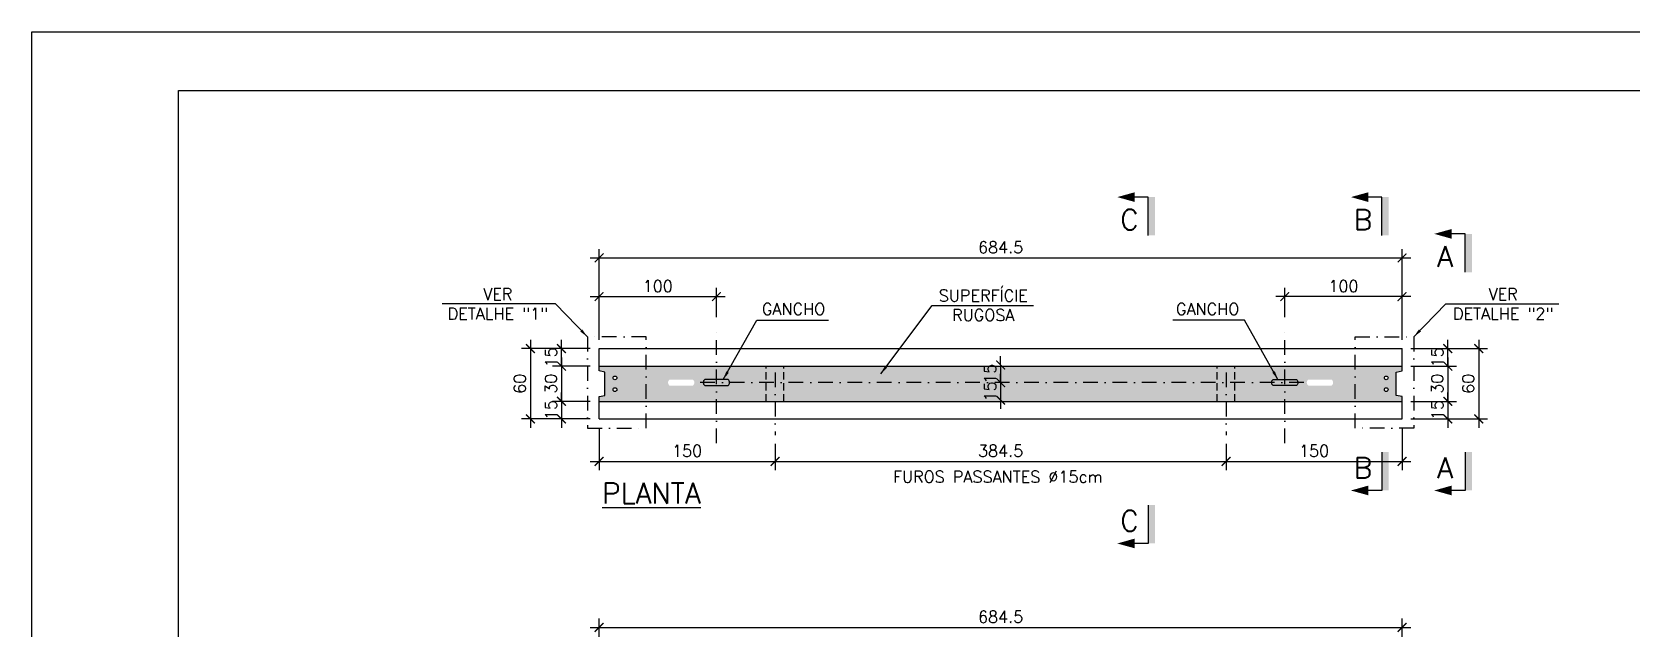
# Model space of a CAD drawing. Header units: centimetres. Extents: x 1658 to 6058, y 7962 to 9447.
# Drawn here: x 1658 to 3022, y 8939 to 9447 of the extents above; entities that cross this region are included whole.
import ezdxf

# ---------------------------------------------------------------- set-up
doc = ezdxf.new("R2010")
doc.units = ezdxf.units.CM
doc.header["$LTSCALE"] = 50
doc.header["$MEASUREMENT"] = 0
doc.header["$PDMODE"] = 67
doc.linetypes.add('DASHDOT', pattern=[1, 0.5, -0.25, 0, -0.25])
doc.linetypes.add('HIDDEN', pattern=[0.375, 0.25, -0.125])
for name, color, linetype in [('COTAS-PRECON', 1, 'Continuous'), ('FORMATO-PRECON', 2, 'Continuous'), ('HACHURAS-PRECON', 1, 'Continuous'), ('IND- CORTE-PRECON', 4, 'Continuous'), ('LINHA TRACEJADO-PRECON', 1, 'HIDDEN'), ('LINHA-01-PRECON', 1, 'Continuous'), ('LINHA-02-PRECON', 2, 'Continuous'), ('LINHA-03-PRECON', 3, 'Continuous'), ('LINHA-04-PRECON', 4, 'Continuous')]:
    doc.layers.add(name, color=color, linetype=linetype)
doc.styles.add('ROMANS', font='ROMANS.SHX', dxfattribs={"oblique": 15, "height": 3})
doc.styles.get("Standard").update_dxf_attribs({"font": 'romans.shx'})
doc.linetypes.add('ZIGZAG', pattern='A,0.0001,-0.2,[131,ltypeshp.shx,S=0.2,R=0,X=-0.2,Y=0],-0.4,[131,ltypeshp.shx,S=0.2,R=180,X=0.2,Y=0],-0.2', length=0.8001)
doc.dimstyles.new('ESC50-50', dxfattribs={"dimscale": 50, "dimtxt": 0.2, "dimasz": 0.15, "dimexe": 0.15, "dimexo": 0.15, "dimgap": 0.08, "dimtad": 1, "dimdec": 1, "dimzin": 12, "dimdsep": 46, "dimtxsty": 'Standard', "dimblk": 'ARCHTICK', "dimcen": 0.09, "dimdle": 0.15, "dimclrd": 256, "dimclre": 256, "dimclrt": 2, "dimazin": 3, "dimtfac": 1, "dimtdec": 1, "dimtix": 1, "dimtmove": 2, "dimatfit": 2, "dimfxl": 0.15, "dimtolj": 1, "dimtzin": 0, "dimarcsym": 0})

# ---------------------------------------------------------------- blocks, each defined once
blk = doc.blocks.new('A$C12EB5E76')
at = {"layer": 'FORMATO-PRECON'}
blk.add_lwpolyline([(-114.7, 1254.3), (-114.7, 4224.3), (4085.3, 4224.3), (4085.3, 1254.3)], close=True, dxfattribs=at)
at = {"layer": 'FORMATO-PRECON', "color": 6}
blk.add_lwpolyline([(135.3, 1354.3), (135.3, 4124.3), (3985.3, 4124.3), (3985.3, 1354.3)], close=True, dxfattribs=at)
blk = doc.blocks.new('IND-CORTE-')
at = {"layer": 'IND- CORTE-PRECON', "color": 1}
for p, q in [((-11.2, 63.5), (-33.6, 63.5)), ((-11.2, 0), (-11.2, 63.5))]:
    blk.add_line(p, q, dxfattribs=at)
for points in [[(-33.6, 71.5), (-62.5, 63.5), (-33.6, 55.4)], [(0, 0), (-11.2, 0), (0, 63.5), (-11.2, 63.5)]]:
    blk.add_solid(points, dxfattribs=at)
at = {"layer": 'IND- CORTE-PRECON', "linetype": 'Continuous', "style": 'ROMANS', "flags": 8}
blk.add_attdef('B', (-57.7, 9.1), '', height=35, dxfattribs=at)
blk = doc.blocks.new('_ArchTick')
at = {"color": 0, "linetype": 'ByBlock', "const_width": 0.15}
blk.add_lwpolyline([(-0.5, -0.5), (0.5, 0.5)], dxfattribs=at)
blk = doc.blocks.new('*D19')
at = {"layer": 'Defpoints', "color": 0, "transparency": 16777216}
for p in [(2241.8, 9221.9), (2241.8, 9196.9), (2141.8, 9177.6)]:
    blk.add_point(p, dxfattribs=at)
at = {"layer": 'LINHA-01-PRECON', "lineweight": -2, "transparency": 16777216}
for p, q in [((2134.3, 9221.9), (2249.3, 9221.9)), ((2141.8, 9185.1), (2141.8, 9229.4)), ((2241.8, 9204.4), (2241.8, 9229.4))]:
    blk.add_line(p, q, dxfattribs=at)
at = {"layer": 'LINHA-01-PRECON', "lineweight": -2, "transparency": 16777216, "xscale": 7.5, "yscale": 7.5, "zscale": 7.5, "rotation": 180}
blk.add_blockref('_ArchTick', (2141.8, 9221.9), dxfattribs=at)
at = {"layer": 'LINHA-01-PRECON', "lineweight": -2, "transparency": 16777216, "xscale": 7.5, "yscale": 7.5, "zscale": 7.5}
blk.add_blockref('_ArchTick', (2241.8, 9221.9), dxfattribs=at)
at = {"layer": 'LINHA-01-PRECON', "color": 2, "transparency": 16777216, "insert": (2191.8, 9230.9), "char_height": 10, "attachment_point": 5}
blk.add_mtext('\\A1;100', dxfattribs=at)
blk = doc.blocks.new('*D22')
at = {"layer": 'COTAS-PRECON', "lineweight": -2, "transparency": 16777216}
for p, q in [((2141.8, 9185.1), (2141.8, 9262.4)), ((2826.3, 9185.1), (2826.3, 9262.4)), ((2134.3, 9254.9), (2833.8, 9254.9))]:
    blk.add_line(p, q, dxfattribs=at)
at = {"layer": 'Defpoints', "color": 0, "transparency": 16777216}
for p in [(2826.3, 9254.9), (2141.8, 9177.6), (2826.3, 9177.6)]:
    blk.add_point(p, dxfattribs=at)
at = {"layer": 'COTAS-PRECON', "lineweight": -2, "transparency": 16777216, "xscale": 7.5, "yscale": 7.5, "zscale": 7.5, "rotation": 180}
blk.add_blockref('_ArchTick', (2141.8, 9254.9), dxfattribs=at)
at = {"layer": 'COTAS-PRECON', "lineweight": -2, "transparency": 16777216, "xscale": 7.5, "yscale": 7.5, "zscale": 7.5}
blk.add_blockref('_ArchTick', (2826.3, 9254.9), dxfattribs=at)
at = {"layer": 'COTAS-PRECON', "color": 2, "transparency": 16777216, "insert": (2484.1, 9263.9), "char_height": 10, "attachment_point": 5}
blk.add_mtext('\\A1;684.5', dxfattribs=at)
blk = doc.blocks.new('*D25')
at = {"layer": 'COTAS-PRECON', "lineweight": -2, "transparency": 16777216}
for p, q in [((2134.3, 8939.9), (2833.8, 8939.9)), ((2141.8, 8863.8), (2141.8, 8947.4)), ((2826.3, 8863.8), (2826.3, 8947.4))]:
    blk.add_line(p, q, dxfattribs=at)
at = {"layer": 'Defpoints', "color": 0, "transparency": 16777216}
for p in [(2826.3, 8939.9), (2141.8, 8856.3), (2826.3, 8856.3)]:
    blk.add_point(p, dxfattribs=at)
at = {"layer": 'COTAS-PRECON', "lineweight": -2, "transparency": 16777216, "xscale": 7.5, "yscale": 7.5, "zscale": 7.5, "rotation": 180}
blk.add_blockref('_ArchTick', (2141.8, 8939.9), dxfattribs=at)
at = {"layer": 'COTAS-PRECON', "lineweight": -2, "transparency": 16777216, "xscale": 7.5, "yscale": 7.5, "zscale": 7.5}
blk.add_blockref('_ArchTick', (2826.3, 8939.9), dxfattribs=at)
at = {"layer": 'COTAS-PRECON', "color": 2, "transparency": 16777216, "insert": (2484.1, 8948.9), "char_height": 10, "attachment_point": 5}
blk.add_mtext('\\A1;684.5', dxfattribs=at)
blk = doc.blocks.new('*D27')
at = {"layer": 'COTAS-PRECON', "lineweight": -2, "transparency": 16777216}
for p, q in [((2109.7, 9170.1), (2109.7, 9125.1)), ((2134.3, 9162.6), (2102.2, 9162.6)), ((2134.3, 9132.6), (2102.2, 9132.6))]:
    blk.add_line(p, q, dxfattribs=at)
at = {"layer": 'Defpoints', "color": 0, "transparency": 16777216}
for p in [(2141.8, 9162.6), (2109.7, 9132.6), (2141.8, 9132.6)]:
    blk.add_point(p, dxfattribs=at)
at = {"layer": 'COTAS-PRECON', "lineweight": -2, "transparency": 16777216, "xscale": 7.5, "yscale": 7.5, "zscale": 7.5}
for p, rotation in [((2109.7, 9162.6), 90), ((2109.7, 9132.6), 270)]:
    blk.add_blockref('_ArchTick', p, dxfattribs=dict(at, rotation=rotation))
at = {"layer": 'COTAS-PRECON', "color": 2, "transparency": 16777216, "insert": (2100.7, 9147.6), "char_height": 10, "attachment_point": 5, "rotation": 90}
blk.add_mtext('\\A1;30', dxfattribs=at)
blk = doc.blocks.new('*D28')
at = {"layer": 'COTAS-PRECON', "lineweight": -2, "transparency": 16777216}
for p, q in [((2109.7, 9132.6), (2109.7, 9140.1)), ((2134.3, 9132.6), (2102.2, 9132.6)), ((2109.7, 9132.6), (2109.7, 9117.6)), ((2134.3, 9117.6), (2102.2, 9117.6)), ((2109.7, 9117.6), (2109.7, 9110.1))]:
    blk.add_line(p, q, dxfattribs=at)
at = {"layer": 'Defpoints', "color": 0, "transparency": 16777216}
for p in [(2141.8, 9132.6), (2109.7, 9117.6), (2141.8, 9117.6)]:
    blk.add_point(p, dxfattribs=at)
at = {"layer": 'COTAS-PRECON', "lineweight": -2, "transparency": 16777216, "xscale": 7.5, "yscale": 7.5, "zscale": 7.5}
for p, rotation in [((2109.7, 9132.6), 270), ((2109.7, 9117.6), 90)]:
    blk.add_blockref('_ArchTick', p, dxfattribs=dict(at, rotation=rotation))
at = {"layer": 'COTAS-PRECON', "color": 2, "transparency": 16777216, "insert": (2100.7, 9125.1), "char_height": 10, "attachment_point": 5, "rotation": 90}
blk.add_mtext('\\A1;15', dxfattribs=at)
blk = doc.blocks.new('*D29')
at = {"layer": 'COTAS-PRECON', "lineweight": -2, "transparency": 16777216}
for p, q in [((2083.2, 9185.1), (2083.2, 9110.1)), ((2134.3, 9177.6), (2075.7, 9177.6)), ((2134.3, 9117.6), (2075.7, 9117.6))]:
    blk.add_line(p, q, dxfattribs=at)
at = {"layer": 'Defpoints', "color": 0, "transparency": 16777216}
for p in [(2141.8, 9177.6), (2083.2, 9117.6), (2141.8, 9117.6)]:
    blk.add_point(p, dxfattribs=at)
at = {"layer": 'COTAS-PRECON', "lineweight": -2, "transparency": 16777216, "xscale": 7.5, "yscale": 7.5, "zscale": 7.5}
for p, rotation in [((2083.2, 9177.6), 90), ((2083.2, 9117.6), 270)]:
    blk.add_blockref('_ArchTick', p, dxfattribs=dict(at, rotation=rotation))
at = {"layer": 'COTAS-PRECON', "color": 2, "transparency": 16777216, "insert": (2074.2, 9147.6), "char_height": 10, "attachment_point": 5, "rotation": 90}
blk.add_mtext('\\A1;60', dxfattribs=at)
blk = doc.blocks.new('*D30')
at = {"layer": 'COTAS-PRECON', "lineweight": -2, "transparency": 16777216}
for p, q in [((2109.7, 9177.6), (2109.7, 9185.1)), ((2134.3, 9177.6), (2102.2, 9177.6)), ((2109.7, 9162.6), (2109.7, 9177.6)), ((2134.3, 9162.6), (2102.2, 9162.6)), ((2109.7, 9162.6), (2109.7, 9155.1))]:
    blk.add_line(p, q, dxfattribs=at)
at = {"layer": 'Defpoints', "color": 0, "transparency": 16777216}
for p in [(2109.7, 9177.6), (2141.8, 9177.6), (2141.8, 9162.6)]:
    blk.add_point(p, dxfattribs=at)
at = {"layer": 'COTAS-PRECON', "lineweight": -2, "transparency": 16777216, "xscale": 7.5, "yscale": 7.5, "zscale": 7.5}
for p, rotation in [((2109.7, 9177.6), 270), ((2109.7, 9162.6), 90)]:
    blk.add_blockref('_ArchTick', p, dxfattribs=dict(at, rotation=rotation))
at = {"layer": 'COTAS-PRECON', "color": 2, "transparency": 16777216, "insert": (2100.7, 9170.1), "char_height": 10, "attachment_point": 5, "rotation": 90}
blk.add_mtext('\\A1;15', dxfattribs=at)
blk = doc.blocks.new('*D31')
at = {"layer": 'COTAS-PRECON', "lineweight": -2, "transparency": 16777216}
for p, q in [((2484.1, 9163.6), (2484.1, 9171.1)), ((2484.1, 9163.6), (2484.1, 9148.6)), ((2484.1, 9148.6), (2484.1, 9141.1))]:
    blk.add_line(p, q, dxfattribs=at)
at = {"layer": 'Defpoints', "color": 0, "transparency": 16777216}
for p in [(2484.1, 9163.6), (2484.1, 9148.6), (2484.1, 9148.6)]:
    blk.add_point(p, dxfattribs=at)
at = {"layer": 'COTAS-PRECON', "lineweight": -2, "transparency": 16777216, "xscale": 7.5, "yscale": 7.5, "zscale": 7.5}
for p, rotation in [((2484.1, 9163.6), 270), ((2484.1, 9148.6), 90)]:
    blk.add_blockref('_ArchTick', p, dxfattribs=dict(at, rotation=rotation))
at = {"layer": 'COTAS-PRECON', "color": 2, "transparency": 16777216, "insert": (2475.1, 9156.1), "char_height": 10, "attachment_point": 5, "rotation": 90}
blk.add_mtext('\\A1;15', dxfattribs=at)
blk = doc.blocks.new('*D32')
at = {"layer": 'COTAS-PRECON', "lineweight": -2, "transparency": 16777216}
for p, q in [((2484.1, 9148.6), (2484.1, 9156.1)), ((2484.1, 9148.6), (2484.1, 9133.6)), ((2484.1, 9133.6), (2484.1, 9126.1))]:
    blk.add_line(p, q, dxfattribs=at)
at = {"layer": 'Defpoints', "color": 0, "transparency": 16777216}
for p in [(2484.1, 9148.6), (2484.1, 9133.6), (2484.1, 9133.6)]:
    blk.add_point(p, dxfattribs=at)
at = {"layer": 'COTAS-PRECON', "lineweight": -2, "transparency": 16777216, "xscale": 7.5, "yscale": 7.5, "zscale": 7.5}
for p, rotation in [((2484.1, 9148.6), 270), ((2484.1, 9133.6), 90)]:
    blk.add_blockref('_ArchTick', p, dxfattribs=dict(at, rotation=rotation))
at = {"layer": 'COTAS-PRECON', "color": 2, "transparency": 16777216, "insert": (2475.1, 9141.1), "char_height": 10, "attachment_point": 5, "rotation": 90}
blk.add_mtext('\\A1;15', dxfattribs=at)
blk = doc.blocks.new('*D36')
at = {"layer": 'Defpoints', "color": 0, "transparency": 16777216}
for p in [(2726.3, 9221.9), (2726.3, 9196.9), (2826.3, 9177.6)]:
    blk.add_point(p, dxfattribs=at)
at = {"layer": 'LINHA-01-PRECON', "lineweight": -2, "transparency": 16777216}
for p, q in [((2833.8, 9221.9), (2718.8, 9221.9)), ((2726.3, 9204.4), (2726.3, 9229.4)), ((2826.3, 9185.1), (2826.3, 9229.4))]:
    blk.add_line(p, q, dxfattribs=at)
at = {"layer": 'LINHA-01-PRECON', "lineweight": -2, "transparency": 16777216, "xscale": 7.5, "yscale": 7.5, "zscale": 7.5, "rotation": 180}
blk.add_blockref('_ArchTick', (2726.3, 9221.9), dxfattribs=at)
at = {"layer": 'LINHA-01-PRECON', "lineweight": -2, "transparency": 16777216, "xscale": 7.5, "yscale": 7.5, "zscale": 7.5}
blk.add_blockref('_ArchTick', (2826.3, 9221.9), dxfattribs=at)
at = {"layer": 'LINHA-01-PRECON', "color": 2, "transparency": 16777216, "insert": (2776.3, 9230.9), "char_height": 10, "attachment_point": 5}
blk.add_mtext('\\A1;100', dxfattribs=at)
blk = doc.blocks.new('*D40')
at = {"layer": 'COTAS-PRECON', "lineweight": -2, "transparency": 16777216}
for p, q in [((2865.3, 9170.1), (2865.3, 9125.1)), ((2833.8, 9162.6), (2872.8, 9162.6)), ((2833.8, 9132.6), (2872.8, 9132.6))]:
    blk.add_line(p, q, dxfattribs=at)
at = {"layer": 'Defpoints', "color": 0, "transparency": 16777216}
for p in [(2826.3, 9162.6), (2826.3, 9132.6), (2865.3, 9132.6)]:
    blk.add_point(p, dxfattribs=at)
at = {"layer": 'COTAS-PRECON', "lineweight": -2, "transparency": 16777216, "xscale": 7.5, "yscale": 7.5, "zscale": 7.5}
for p, rotation in [((2865.3, 9162.6), 90), ((2865.3, 9132.6), 270)]:
    blk.add_blockref('_ArchTick', p, dxfattribs=dict(at, rotation=rotation))
at = {"layer": 'COTAS-PRECON', "color": 2, "transparency": 16777216, "insert": (2856.3, 9147.6), "char_height": 10, "attachment_point": 5, "rotation": 90}
blk.add_mtext('\\A1;30', dxfattribs=at)
blk = doc.blocks.new('*D37')
at = {"layer": 'COTAS-PRECON', "lineweight": -2, "transparency": 16777216}
for p, q in [((2865.3, 9132.6), (2865.3, 9140.1)), ((2833.8, 9132.6), (2872.8, 9132.6)), ((2865.3, 9132.6), (2865.3, 9117.6)), ((2833.8, 9117.6), (2872.8, 9117.6)), ((2865.3, 9117.6), (2865.3, 9110.1))]:
    blk.add_line(p, q, dxfattribs=at)
at = {"layer": 'Defpoints', "color": 0, "transparency": 16777216}
for p in [(2826.3, 9132.6), (2826.3, 9117.6), (2865.3, 9117.6)]:
    blk.add_point(p, dxfattribs=at)
at = {"layer": 'COTAS-PRECON', "lineweight": -2, "transparency": 16777216, "xscale": 7.5, "yscale": 7.5, "zscale": 7.5}
for p, rotation in [((2865.3, 9132.6), 270), ((2865.3, 9117.6), 90)]:
    blk.add_blockref('_ArchTick', p, dxfattribs=dict(at, rotation=rotation))
at = {"layer": 'COTAS-PRECON', "color": 2, "transparency": 16777216, "insert": (2856.3, 9125.1), "char_height": 10, "attachment_point": 5, "rotation": 90}
blk.add_mtext('\\A1;15', dxfattribs=at)
blk = doc.blocks.new('*D38')
at = {"layer": 'COTAS-PRECON', "lineweight": -2, "transparency": 16777216}
for p, q in [((2891.7, 9185.1), (2891.7, 9110.1)), ((2833.8, 9177.6), (2899.2, 9177.6)), ((2833.8, 9117.6), (2899.2, 9117.6))]:
    blk.add_line(p, q, dxfattribs=at)
at = {"layer": 'Defpoints', "color": 0, "transparency": 16777216}
for p in [(2826.3, 9177.6), (2826.3, 9117.6), (2891.7, 9117.6)]:
    blk.add_point(p, dxfattribs=at)
at = {"layer": 'COTAS-PRECON', "lineweight": -2, "transparency": 16777216, "xscale": 7.5, "yscale": 7.5, "zscale": 7.5}
for p, rotation in [((2891.7, 9177.6), 90), ((2891.7, 9117.6), 270)]:
    blk.add_blockref('_ArchTick', p, dxfattribs=dict(at, rotation=rotation))
at = {"layer": 'COTAS-PRECON', "color": 2, "transparency": 16777216, "insert": (2882.7, 9147.6), "char_height": 10, "attachment_point": 5, "rotation": 90}
blk.add_mtext('\\A1;60', dxfattribs=at)
blk = doc.blocks.new('*D39')
at = {"layer": 'COTAS-PRECON', "lineweight": -2, "transparency": 16777216}
for p, q in [((2865.3, 9177.6), (2865.3, 9185.1)), ((2833.8, 9177.6), (2872.8, 9177.6)), ((2865.3, 9162.6), (2865.3, 9177.6)), ((2833.8, 9162.6), (2872.8, 9162.6)), ((2865.3, 9162.6), (2865.3, 9155.1))]:
    blk.add_line(p, q, dxfattribs=at)
at = {"layer": 'Defpoints', "color": 0, "transparency": 16777216}
for p in [(2826.3, 9177.6), (2865.3, 9177.6), (2826.3, 9162.6)]:
    blk.add_point(p, dxfattribs=at)
at = {"layer": 'COTAS-PRECON', "lineweight": -2, "transparency": 16777216, "xscale": 7.5, "yscale": 7.5, "zscale": 7.5}
for p, rotation in [((2865.3, 9177.6), 270), ((2865.3, 9162.6), 90)]:
    blk.add_blockref('_ArchTick', p, dxfattribs=dict(at, rotation=rotation))
at = {"layer": 'COTAS-PRECON', "color": 2, "transparency": 16777216, "insert": (2856.3, 9170.1), "char_height": 10, "attachment_point": 5, "rotation": 90}
blk.add_mtext('\\A1;15', dxfattribs=at)
blk = doc.blocks.new('*D166')
at = {"layer": 'COTAS-PRECON', "lineweight": -2, "transparency": 16777216}
for p, q in [((2141.8, 9110.1), (2141.8, 9073.9)), ((2291.8, 9096.3), (2291.8, 9073.9)), ((2134.3, 9081.4), (2299.3, 9081.4))]:
    blk.add_line(p, q, dxfattribs=at)
at = {"layer": 'Defpoints', "color": 0, "transparency": 16777216}
for p in [(2141.8, 9117.6), (2291.8, 9103.8), (2291.8, 9081.4)]:
    blk.add_point(p, dxfattribs=at)
at = {"layer": 'COTAS-PRECON', "lineweight": -2, "transparency": 16777216, "xscale": 7.5, "yscale": 7.5, "zscale": 7.5, "rotation": 180}
blk.add_blockref('_ArchTick', (2141.8, 9081.4), dxfattribs=at)
at = {"layer": 'COTAS-PRECON', "lineweight": -2, "transparency": 16777216, "xscale": 7.5, "yscale": 7.5, "zscale": 7.5}
blk.add_blockref('_ArchTick', (2291.8, 9081.4), dxfattribs=at)
at = {"layer": 'COTAS-PRECON', "color": 2, "transparency": 16777216, "insert": (2216.8, 9090.4), "char_height": 10, "attachment_point": 5}
blk.add_mtext('\\A1;150', dxfattribs=at)
blk = doc.blocks.new('*D167')
at = {"layer": 'COTAS-PRECON', "lineweight": -2, "transparency": 16777216}
for p, q in [((2291.8, 9096.3), (2291.8, 9073.9)), ((2676.3, 9096.3), (2676.3, 9073.9)), ((2284.3, 9081.4), (2683.8, 9081.4))]:
    blk.add_line(p, q, dxfattribs=at)
at = {"layer": 'Defpoints', "color": 0, "transparency": 16777216}
for p in [(2291.8, 9103.8), (2676.3, 9103.8), (2676.3, 9081.4)]:
    blk.add_point(p, dxfattribs=at)
at = {"layer": 'COTAS-PRECON', "lineweight": -2, "transparency": 16777216, "xscale": 7.5, "yscale": 7.5, "zscale": 7.5, "rotation": 180}
blk.add_blockref('_ArchTick', (2291.8, 9081.4), dxfattribs=at)
at = {"layer": 'COTAS-PRECON', "lineweight": -2, "transparency": 16777216, "xscale": 7.5, "yscale": 7.5, "zscale": 7.5}
blk.add_blockref('_ArchTick', (2676.3, 9081.4), dxfattribs=at)
at = {"layer": 'COTAS-PRECON', "color": 2, "transparency": 16777216, "insert": (2484.1, 9090.4), "char_height": 10, "attachment_point": 5}
blk.add_mtext('\\A1;384.5', dxfattribs=at)
blk = doc.blocks.new('*D168')
at = {"layer": 'COTAS-PRECON', "lineweight": -2, "transparency": 16777216}
for p, q in [((2826.3, 9110.1), (2826.3, 9073.9)), ((2676.3, 9096.3), (2676.3, 9073.9)), ((2668.8, 9081.4), (2833.8, 9081.4))]:
    blk.add_line(p, q, dxfattribs=at)
at = {"layer": 'Defpoints', "color": 0, "transparency": 16777216}
for p in [(2826.3, 9117.6), (2676.3, 9103.8), (2826.3, 9081.4)]:
    blk.add_point(p, dxfattribs=at)
at = {"layer": 'COTAS-PRECON', "lineweight": -2, "transparency": 16777216, "xscale": 7.5, "yscale": 7.5, "zscale": 7.5, "rotation": 180}
blk.add_blockref('_ArchTick', (2676.3, 9081.4), dxfattribs=at)
at = {"layer": 'COTAS-PRECON', "lineweight": -2, "transparency": 16777216, "xscale": 7.5, "yscale": 7.5, "zscale": 7.5}
blk.add_blockref('_ArchTick', (2826.3, 9081.4), dxfattribs=at)
at = {"layer": 'COTAS-PRECON', "color": 2, "transparency": 16777216, "insert": (2751.3, 9090.4), "char_height": 10, "attachment_point": 5}
blk.add_mtext('\\A1;150', dxfattribs=at)

msp = doc.modelspace()

# ---------------------------------------------------------------- hatches: boundary and pattern name
at = {"layer": 'HACHURAS-PRECON'}
h = msp.add_hatch(dxfattribs=at)
h.set_pattern_fill('AR-CONC', color=256, scale=4)
h.set_pattern_definition([(50, (3380.173, 7857.726), (28.6904, -2.5101), [3, -33]), (355, (3380.173, 7857.726), (-5.55005, 30.0877), [2.4, -26.4]), (100.4514, (3382.564, 7857.516), (23.14035, 27.5776), [2.5496, -28.0457]), (46.1842, (3380.173, 7865.726), (42.68965, -6.6208), [4.5, -49.5]), (96.6356, (3383.73, 7865.174), (37.3865, 38.9647), [3.8244, -42.0686]), (351.1842, (3380.173, 7865.726), (37.3865, 38.9647), [3.6, -39.6]), (21, (3384.173, 7863.726), (23.87628, -16.10476), [3, -33]), (326, (3384.173, 7863.726), (9.7326, 29.006), [2.4, -26.4]), (71.4514, (3386.163, 7862.383), (33.6089, 12.90125), [2.5496, -28.0457]), (37.5, (3380.173, 7857.726), (0.486394, 13.315754), [0, -26.08, 0, -26.8, 0, -26.5]), (7.5, (3380.173, 7857.726), (10.52278, 15.77647), [0, -15.28, 0, -25.48, 0, -10.1]), (327.5, (3371.253, 7857.726), (21.3529, -0.902195), [0, -10, 0, -31.2, 0, -41.4]), (317.5, (3367.253, 7857.726), (23.32745, 4.0042), [0, -13, 0, -20.72, 0, -29.4])])
h.paths.add_polyline_path([(2181.81, 9162.599), (2141.81, 9162.599), (2141.81, 9158.599), (2146.81, 9157.599), (2146.81, 9137.599), (2141.81, 9136.599), (2141.81, 9132.599), (2181.81, 9132.599)])
h.paths.add_polyline_path([(2156.91, 9152.599, -1), (2153.71, 9152.599, -1)], flags=16)
h.paths.add_polyline_path([(2156.91, 9142.599, -1), (2153.71, 9142.599, -1)], flags=16)
h.paths.add_polyline_path([(2756.31, 9162.599), (2211.81, 9162.599), (2211.81, 9151.099), (2221.81, 9151.099, -0.23234271), (2223.038, 9148.599), (2745.082, 9148.599, -0.23234271), (2746.31, 9151.099), (2756.31, 9151.099)])
h.paths.add_polyline_path([(2756.31, 9146.099), (2746.31, 9146.099, -0.23234271), (2745.082, 9148.599), (2223.038, 9148.599, -0.23234271), (2221.81, 9146.099), (2211.81, 9146.099), (2211.81, 9132.599), (2756.31, 9132.599)])
h.paths.add_polyline_path([(2211.81, 9146.099), (2201.81, 9146.099, -0.49120205), (2201.81, 9151.099), (2211.81, 9151.099), (2211.81, 9162.599), (2181.81, 9162.599), (2181.81, 9132.599), (2211.81, 9132.599)])
h.paths.add_polyline_path([(2821.31, 9157.599), (2826.31, 9158.599), (2826.31, 9162.599), (2756.31, 9162.599), (2756.31, 9151.099), (2766.31, 9151.099, -0.49120205), (2766.31, 9146.099), (2756.31, 9146.099), (2756.31, 9132.599), (2826.31, 9132.599), (2826.31, 9136.599), (2821.31, 9137.599)])
h.paths.add_polyline_path([(2814.41, 9152.599, -1), (2811.21, 9152.599, -1)], flags=16)
h.paths.add_polyline_path([(2814.41, 9142.599, -1), (2811.21, 9142.599, -1)], flags=16)

# ---------------------------------------------------------------- linework, layer by layer
at = {"layer": 'LINHA TRACEJADO-PRECON', "ltscale": 0.5}
for p, q in [((2284.31, 9132.599), (2284.31, 9162.599)), ((2299.31, 9132.599), (2299.31, 9162.599)), ((2668.81, 9132.599), (2668.81, 9162.599)), ((2683.81, 9132.599), (2683.81, 9162.599))]:
    msp.add_line(p, q, dxfattribs=at)
at = {"layer": 'LINHA-01-PRECON', "linetype": 'DASHDOT', "ltscale": 0.5}
for p, q in [((2241.81, 9096.974), (2241.81, 9196.877)), ((2726.31, 9096.974), (2726.31, 9196.877)), ((2291.81, 9157.16), (2291.81, 9103.814)), ((2676.31, 9157.16), (2676.31, 9103.814)), ((2742.538, 9148.599), (2225.581, 9148.599))]:
    msp.add_line(p, q, dxfattribs=at)
at = {"layer": 'LINHA-01-PRECON', "color": 2, "linetype": 'DASHDOT', "ltscale": 0.5}
for points in [[(2131.81, 9109.599), (2181.81, 9109.599), (2181.81, 9187.599), (2131.81, 9187.599)], [(2836.31, 9109.599), (2786.31, 9109.599), (2786.31, 9187.599), (2836.31, 9187.599)]]:
    msp.add_lwpolyline(points, close=True, dxfattribs=at)
at = {"layer": 'LINHA-02-PRECON'}
for p, q in [((2141.81, 9177.599), (2826.31, 9177.599)), ((2141.81, 9162.599), (2141.81, 9177.599)), ((2826.31, 9162.599), (2826.31, 9177.599)), ((2141.81, 9117.599), (2141.81, 9132.599)), ((2826.31, 9117.599), (2826.31, 9132.599)), ((2141.81, 9117.599), (2826.31, 9117.599))]:
    msp.add_line(p, q, dxfattribs=at)
at = {"layer": 'LINHA-03-PRECON'}
for p, q in [((2141.81, 9162.599), (2826.31, 9162.599)), ((2141.81, 9158.599), (2141.81, 9162.599)), ((2826.31, 9158.599), (2826.31, 9162.599)), ((2141.81, 9132.599), (2141.81, 9136.599)), ((2141.81, 9132.599), (2826.31, 9132.599)), ((2826.31, 9132.599), (2826.31, 9136.599))]:
    msp.add_line(p, q, dxfattribs=at)
at = {"layer": 'LINHA-03-PRECON', "linetype": 'ZIGZAG', "ltscale": 0.1}
for p, q in [((2146.81, 9157.599), (2141.81, 9158.599)), ((2146.81, 9137.599), (2146.81, 9157.599)), ((2821.31, 9157.599), (2826.31, 9158.599)), ((2821.31, 9137.599), (2821.31, 9157.599)), ((2141.81, 9136.599), (2146.81, 9137.599)), ((2826.31, 9136.599), (2821.31, 9137.599))]:
    msp.add_line(p, q, dxfattribs=at)
at = {"layer": 'LINHA-03-PRECON'}
for centre in [(2155.31, 9152.599), (2812.81, 9152.599), (2155.31, 9142.599), (2812.81, 9142.599)]:
    msp.add_circle(centre, 1.6, dxfattribs=at)
at = {"layer": 'LINHA-04-PRECON', "ltscale": 0.5}
for points in [[(2231.81, 9151.099, 0.49120205), (2231.81, 9146.099), (2251.81, 9146.099, 0.49120205), (2251.81, 9151.099)], [(2736.31, 9151.099, -0.49120205), (2736.31, 9146.099), (2716.31, 9146.099, -0.49120205), (2716.31, 9151.099)]]:
    msp.add_lwpolyline(points, format="xyb", close=True, dxfattribs=at)

# ---------------------------------------------------------------- block references
at = {"layer": 'COTAS-PRECON', "xscale": 0.5000000000000071, "yscale": 0.5000000000000071, "zscale": 0.5000000000000071}
msp.add_blockref('A$C12EB5E76', (1715.702, 7335.343), dxfattribs=at)
at = {"layer": 'IND- CORTE-PRECON', "linetype": 'ByBlock'}
ref = msp.add_blockref('IND-CORTE-', (2615.738, 9274.037), dxfattribs=dict(at, xscale=0.514839491217444, yscale=0.514839491217444, zscale=0.514839491217444))
ref.add_attrib('B', 'C', (2586.023, 9278.7), dxfattribs={"color": 5, "linetype": 'Continuous', "height": 17.5, "style": 'ROMANS', "flags": 8})
ref = msp.add_blockref('IND-CORTE-', (2814.878, 9274.037), dxfattribs=dict(at, xscale=0.514839491217444, yscale=0.514839491217444, zscale=0.514839491217444))
ref.add_attrib('B', 'B', (2785.163, 9278.7), dxfattribs={"color": 5, "linetype": 'Continuous', "height": 17.5, "style": 'ROMANS', "flags": 8})
ref = msp.add_blockref('IND-CORTE-', (2885.904, 9242.695), dxfattribs=dict(at, xscale=0.514839491217444, yscale=0.514839491217444, zscale=0.514839491217444))
ref.add_attrib('B', 'A', (2856.189, 9247.357), dxfattribs={"color": 5, "linetype": 'Continuous', "height": 17.5, "style": 'ROMANS', "flags": 8})
ref = msp.add_blockref('IND-CORTE-', (2814.878, 9089.283), dxfattribs=dict(at, xscale=-0.514839491217444, yscale=0.514839491217444, zscale=0.514839491217444, rotation=180))
ref.add_attrib('B', 'B', (2785.163, 9067.121), dxfattribs={"color": 5, "linetype": 'Continuous', "height": 17.5, "style": 'ROMANS', "flags": 8})
ref = msp.add_blockref('IND-CORTE-', (2885.904, 9089.283), dxfattribs=dict(at, xscale=-0.514839491217444, yscale=0.514839491217444, zscale=0.514839491217444, rotation=180))
ref.add_attrib('B', 'A', (2856.189, 9067.121), dxfattribs={"color": 5, "linetype": 'Continuous', "height": 17.5, "style": 'ROMANS', "flags": 8})
ref = msp.add_blockref('IND-CORTE-', (2615.738, 9044.114), dxfattribs=dict(at, xscale=-0.514839491217444, yscale=0.514839491217444, zscale=0.514839491217444, rotation=180))
ref.add_attrib('B', 'C', (2586.023, 9021.952), dxfattribs={"color": 5, "linetype": 'Continuous', "height": 17.5, "style": 'ROMANS', "flags": 8})

# ---------------------------------------------------------------- texts
at = {"layer": 'LINHA-01-PRECON', "color": 2, "attachment_point": 5}
for s, insert, char_height in [('\\A1;VER\\PDETALHE "1"', (2055.546, 9215.652), 10), ('\\A1;SUPERFÍCIE\\PRUGOSA', (2469.327, 9214.431), 10), ('\\A1;VER\\PDETALHE "2"', (2912.575, 9215.652), 10), ('\\A1;GANCHO', (2307.558, 9211.288), 10), ('\\A1;GANCHO', (2660.562, 9211.288), 10), ('\\A1;FUROS PASSANTES %%C15cm', (2481.719, 9068.286), 10), ('\\A1;{\\L\\C4;PLANTA}', (2186.394, 9054.273), 17.5)]:
    msp.add_mtext(s, dxfattribs=dict(at, insert=insert, char_height=char_height))

# ---------------------------------------------------------------- dimensions: what is measured, and where the dimension line sits
at = {"layer": 'COTAS-PRECON'}
for base, p1, p2, picture, middle in [((2826.31, 9254.91), (2141.81, 9177.599), (2826.31, 9177.599), '*D22', (2484.06, 9263.91)), ((2291.81, 9081.397), (2141.81, 9117.599), (2291.81, 9103.814), '*D166', (2216.81, 9090.397)), ((2826.31, 9081.397), (2676.31, 9103.814), (2826.31, 9117.599), '*D168', (2751.31, 9090.397)), ((2676.31, 9081.397), (2291.81, 9103.814), (2676.31, 9103.814), '*D167', (2484.06, 9090.397)), ((2826.31, 8939.86), (2141.81, 8856.311), (2826.31, 8856.311), '*D25', (2484.06, 8948.86))]:
    dim = msp.add_linear_dim(base=base, p1=p1, p2=p2, dimstyle='ESC50-50', dxfattribs=at)
    dim.commit()
    dim.dimension.update_dxf_attribs({"geometry": picture, "text_midpoint": middle})
for base, p1, p2, angle, picture, middle in [((2083.25, 9117.599), (2141.81, 9177.599), (2141.81, 9117.599), 90, '*D29', (2074.25, 9147.599)), ((2109.725, 9177.599), (2141.81, 9162.599), (2141.81, 9177.599), 270, '*D30', (2100.725, 9170.099)), ((2891.746, 9117.599), (2826.31, 9177.599), (2826.31, 9117.599), 90, '*D38', (2882.746, 9147.599)), ((2865.271, 9177.599), (2826.31, 9162.599), (2826.31, 9177.599), 270, '*D39', (2856.271, 9170.099)), ((2109.725, 9132.599), (2141.81, 9162.599), (2141.81, 9132.599), 90, '*D27', (2100.725, 9147.599)), ((2484.06, 9148.599), (2484.06, 9163.599), (2484.06, 9148.599), 90, '*D31', (2475.06, 9156.099)), ((2865.271, 9132.599), (2826.31, 9162.599), (2826.31, 9132.599), 90, '*D40', (2856.271, 9147.599)), ((2484.06, 9133.599), (2484.06, 9148.599), (2484.06, 9133.599), 90, '*D32', (2475.06, 9141.099)), ((2109.725, 9117.599), (2141.81, 9132.599), (2141.81, 9117.599), 90, '*D28', (2100.725, 9125.099)), ((2865.271, 9117.599), (2826.31, 9132.599), (2826.31, 9117.599), 90, '*D37', (2856.271, 9125.099))]:
    dim = msp.add_linear_dim(base=base, p1=p1, p2=p2, angle=angle, dimstyle='ESC50-50', dxfattribs=at)
    dim.commit()
    dim.dimension.update_dxf_attribs({"geometry": picture, "text_midpoint": middle})
at = {"layer": 'LINHA-01-PRECON'}
dim = msp.add_linear_dim(base=(2241.81, 9221.91), p1=(2141.81, 9177.599), p2=(2241.81, 9196.877), dimstyle='ESC50-50', dxfattribs=at)
dim.commit()
dim.dimension.update_dxf_attribs({"geometry": '*D19', "text_midpoint": (2191.81, 9230.91)})
dim = msp.add_linear_dim(base=(2726.31, 9221.91), p1=(2826.31, 9177.599), p2=(2726.31, 9196.877), angle=180, dimstyle='ESC50-50', dxfattribs=at)
dim.commit()
dim.dimension.update_dxf_attribs({"geometry": '*D36', "text_midpoint": (2776.31, 9230.91)})

# ---------------------------------------------------------------- leaders
for points in [[(2131.81, 9187.599), (2104.606, 9215.652), (2008.059, 9215.652)], [(2381.879, 9156.07), (2425.785, 9214.431), (2512.144, 9214.431)], [(2836.31, 9187.599), (2863.514, 9215.652), (2960.061, 9215.652)], [(2247.624, 9151.099), (2276.24, 9201.682), (2337.302, 9201.682)], [(2720.496, 9151.099), (2691.88, 9201.682), (2630.818, 9201.682)]]:
    msp.add_leader(points, dimstyle='ESC50-50', dxfattribs=at)

doc.saveas('drawing.dxf')
